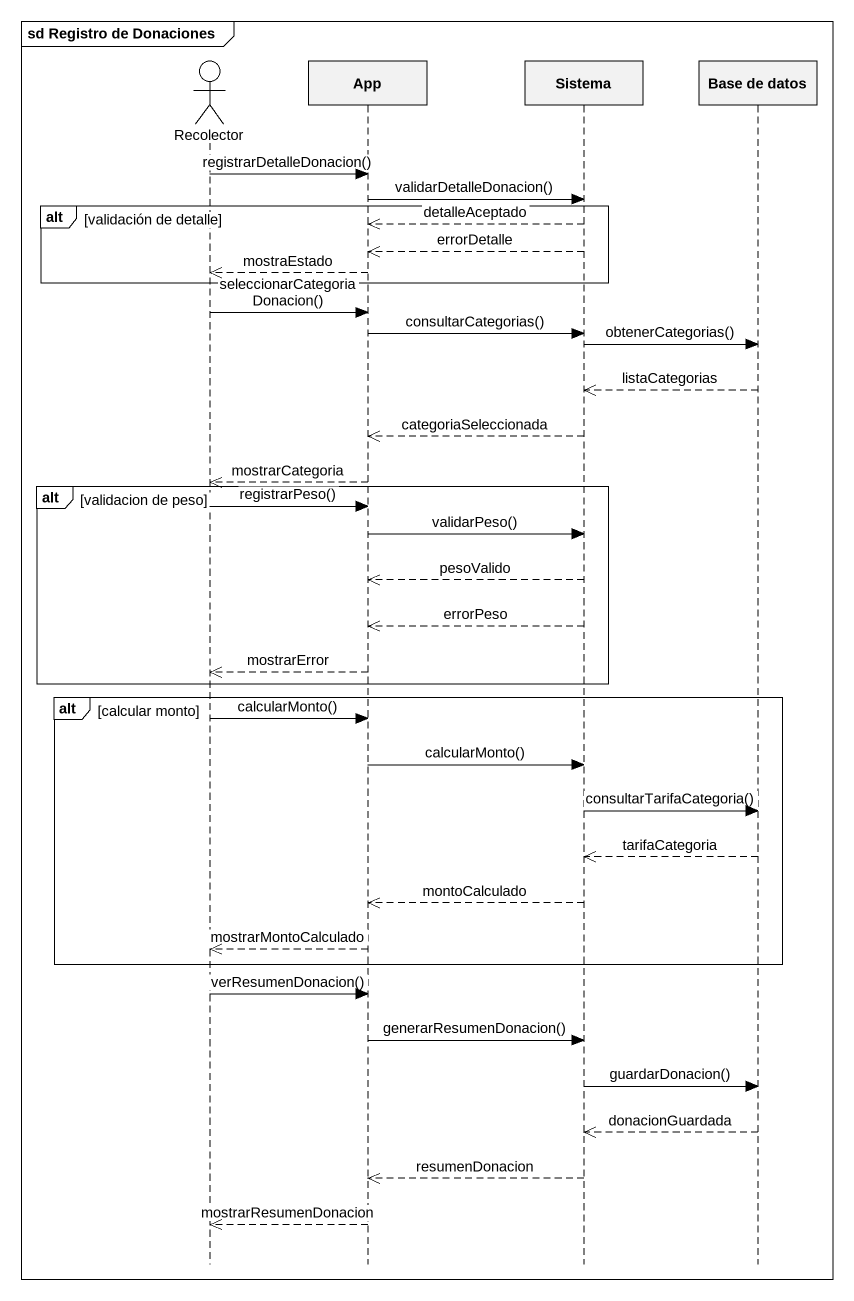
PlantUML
@startuml
mainframe sd Registro de Donaciones
hide footbox
actor Recolector
participant App
participant Sistema
participant "Base de datos" as Base_de_datos

Recolector -> App : registrarDetalleDonacion()
App -> Sistema : validarDetalleDonacion()
alt validación de detalle
  Sistema -->> App : detalleAceptado
  Sistema -->> App : errorDetalle
  App -->> Recolector : mostraEstado
end
Recolector -> App : seleccionarCategoriaDonacion()
App -> Sistema : consultarCategorias()
Sistema -> Base_de_datos : obtenerCategorias()
Base_de_datos -->> Sistema : listaCategorias
Sistema -->> App : categoriaSeleccionada
App -->> Recolector : mostrarCategoria
alt validacion de peso
  Recolector -> App : registrarPeso()
  App -> Sistema : validarPeso()
  Sistema -->> App : pesoValido
  Sistema -->> App : errorPeso
  App -->> Recolector : mostrarError
end
alt calcular monto
  Recolector -> App : calcularMonto()
  App -> Sistema : calcularMonto()
  Sistema -> Base_de_datos : consultarTarifaCategoria()
  Base_de_datos -->> Sistema : tarifaCategoria
  Sistema -->> App : montoCalculado
  App -->> Recolector : mostrarMontoCalculado
end
Recolector -> App : verResumenDonacion()
App -> Sistema : generarResumenDonacion()
Sistema -> Base_de_datos : guardarDonacion()
Base_de_datos -->> Sistema : donacionGuardada
Sistema -->> App : resumenDonacion
App -->> Recolector : mostrarResumenDonacion
@enduml
